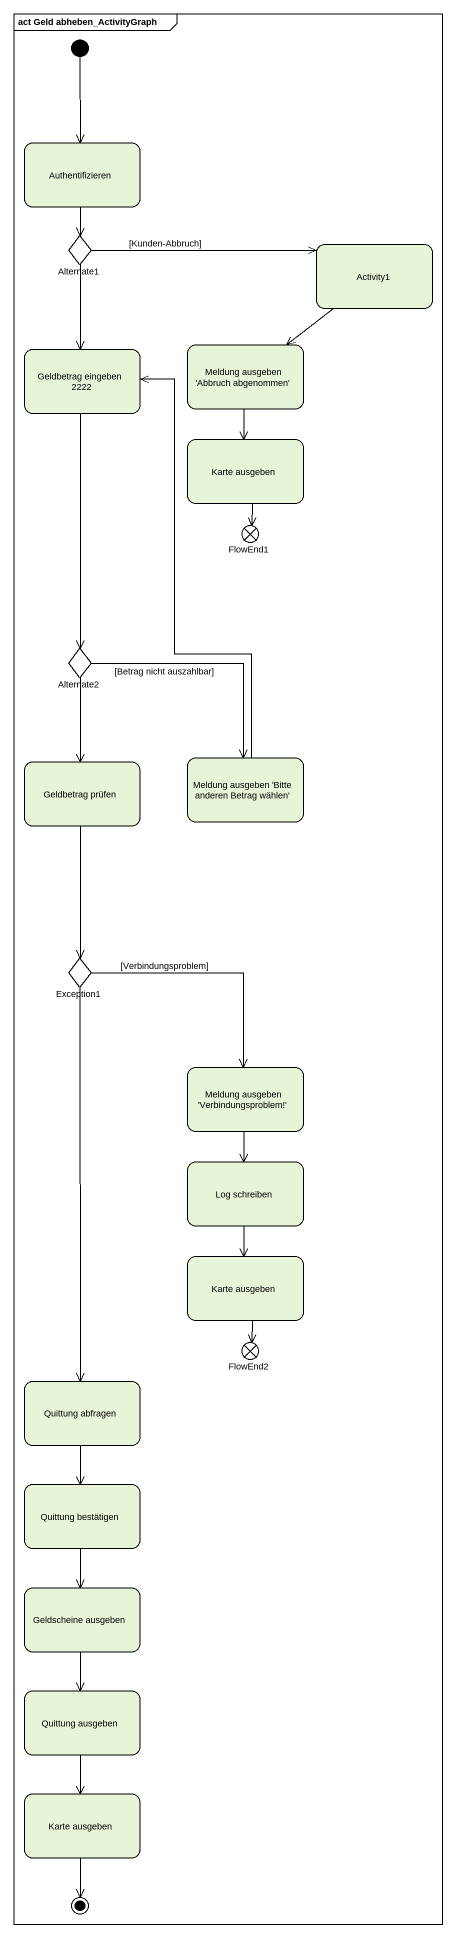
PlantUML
@startuml
mainframe act Geld abheben_ActivityGraph
hide empty description
state Authentifizieren
state Alternate1 <<choice>>
state Activity1
state "Geldbetrag eingeben 2222" as Geldbetrag_eingeben_2222
state "Meldung ausgeben 'Abbruch abgenommen'" as Meldung_ausgeben_Abbruch
state "Karte ausgeben" as Karte_ausgeben
state FlowEnd1 <<end>>
state Alternate2 <<choice>>
state "Geldbetrag prüfen" as Geldbetrag_prüfen
state "Meldung ausgeben 'Bitte anderen Betrag wählen'" as Meldung_ausgeben_Bitte
state Exception1 <<choice>>
state "Meldung ausgeben 'Verbindungsproblem!'" as Meldung_ausgeben
state "Log schreiben" as Log_schreiben
state "Karte ausgeben" as Karte_ausgeben_2
state FlowEnd2 <<end>>
state "Quittung abfragen" as Quittung_abfragen
state "Quittung bestätigen" as Quittung_bestätigen
state "Geldscheine ausgeben" as Geldscheine_ausgeben
state "Quittung ausgeben" as Quittung_ausgeben
state "Karte ausgeben" as Karte_ausgeben_3
[*] --> Authentifizieren
Authentifizieren --> Alternate1
Alternate1 -right-> Activity1 : [Kunden-Abbruch]
Alternate1 --> Geldbetrag_eingeben_2222
Activity1 --> Meldung_ausgeben_Abbruch
Geldbetrag_eingeben_2222 --> Alternate2
Meldung_ausgeben_Abbruch --> Karte_ausgeben
Karte_ausgeben --> FlowEnd1
Alternate2 --> Geldbetrag_prüfen
Alternate2 --> Meldung_ausgeben_Bitte : [Betrag nicht auszahlbar]
Geldbetrag_prüfen --> Exception1
Meldung_ausgeben_Bitte -up-> Geldbetrag_eingeben_2222
Exception1 --> Meldung_ausgeben : [Verbindungsproblem]
Exception1 --> Quittung_abfragen
Meldung_ausgeben --> Log_schreiben
Log_schreiben --> Karte_ausgeben_2
Karte_ausgeben_2 --> FlowEnd2
Quittung_abfragen --> Quittung_bestätigen
Quittung_bestätigen --> Geldscheine_ausgeben
Geldscheine_ausgeben --> Quittung_ausgeben
Quittung_ausgeben --> Karte_ausgeben_3
Karte_ausgeben_3 --> [*]
@enduml
